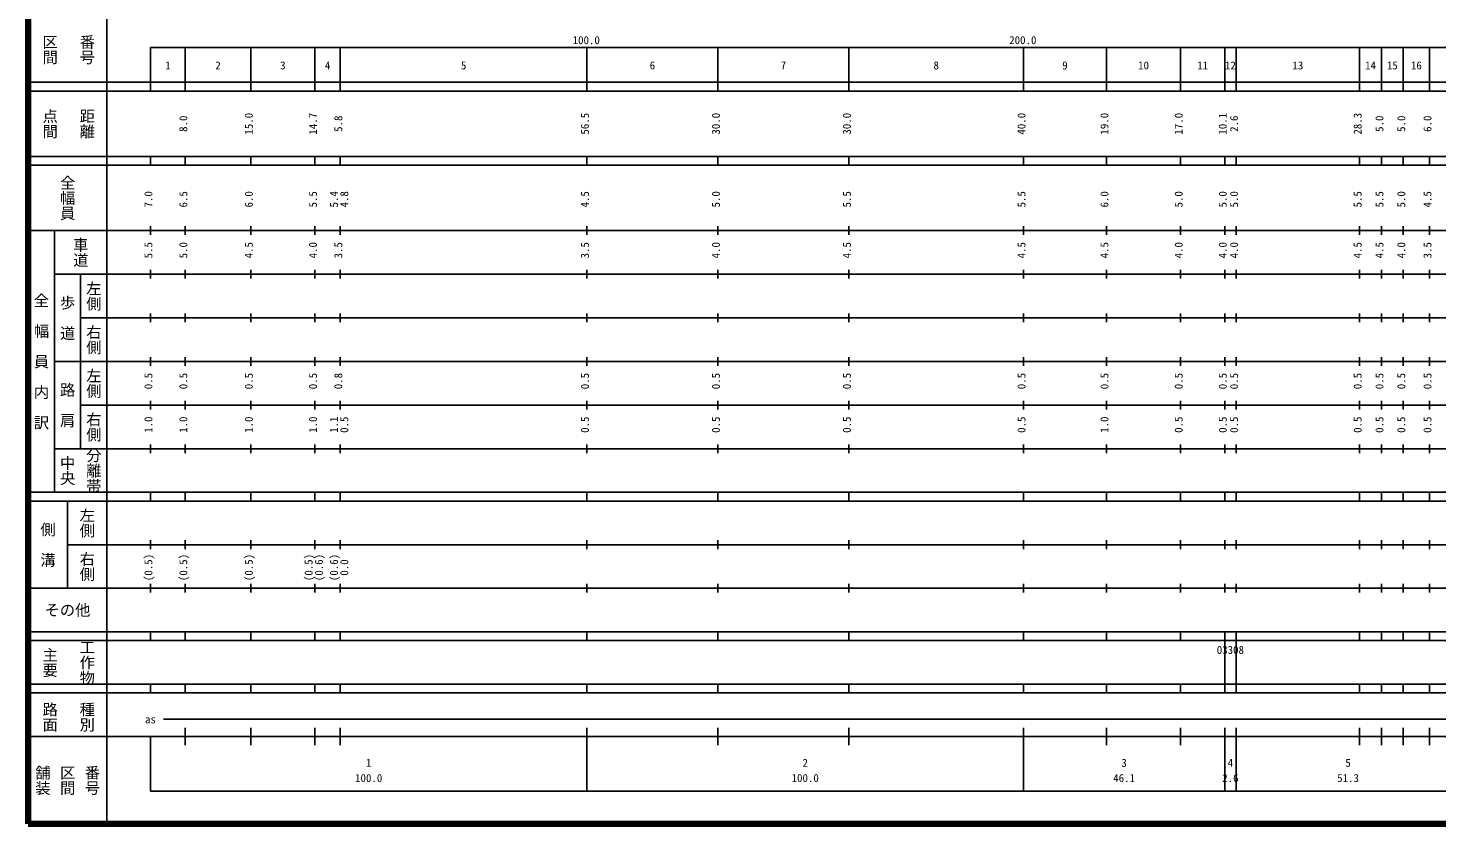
# Model space of a CAD drawing. Units: millimetres on the paper, enlarged 1000 times. Extents: x 40000 to 680000, y 20000 to 380000.
# Drawn here: x 40000 to 362682, y 20000 to 202409 of the extents above; entities that cross this region are included whole.
import ezdxf
from ezdxf.enums import TextEntityAlignment as Align

# ---------------------------------------------------------------- set-up
doc = ezdxf.new("R2010")
doc.units = ezdxf.units.MM
doc.header["$LTSCALE"] = 1000
doc.layers.add('M-TTL', color=2, linetype='Continuous', lineweight=140)
doc.layers.add('M-TTL-BAND', color=7, linetype='Continuous', lineweight=25)
doc.styles.add('@ＭＳ ゴシック', font='')
doc.styles.add('ＭＳ ゴシック', font='')
doc.styles.get('@ＭＳ ゴシック').set_extended_font_data('@MS Gothic')
doc.styles.get('ＭＳ ゴシック').set_extended_font_data('MS Gothic')

msp = doc.modelspace()

# ---------------------------------------------------------------- linework, layer by layer
at = {"layer": 'M-TTL'}
for p, q in [((40000, 380000), (40000, 20000)), ((40000, 20000), (680000, 20000))]:
    msp.add_line(p, q, dxfattribs=at)
at = {"layer": 'M-TTL-BAND'}
for p, q in [((58000, 370000), (58000, 20000)), ((68000, 198000), (579000, 198000)), ((68000, 198000), (68000, 188000)), ((76000, 188000), (76000, 198000)), ((91000, 188000), (91000, 198000)), ((105700, 188000), (105700, 198000)), ((111500, 188000), (111500, 198000)), ((168000, 188000), (168000, 198000)), ((198000, 188000), (198000, 198000)), ((228000, 188000), (228000, 198000)), ((268000, 188000), (268000, 198000)), ((287000, 188000), (287000, 198000)), ((304000, 188000), (304000, 198000)), ((314100, 188000), (314100, 198000)), ((316700, 188000), (316700, 198000)), ((345000, 188000), (345000, 198000)), ((350000, 188000), (350000, 198000)), ((355000, 188000), (355000, 198000)), ((361000, 188000), (361000, 198000)), ((40000, 190000), (579000, 190000)), ((40000, 188000), (579000, 188000)), ((40000, 173000), (579000, 173000)), ((68000, 171000), (68000, 173000)), ((76000, 171000), (76000, 173000)), ((91000, 171000), (91000, 173000)), ((105700, 171000), (105700, 173000)), ((111500, 171000), (111500, 173000)), ((168000, 171000), (168000, 173000)), ((198000, 171000), (198000, 173000)), ((228000, 171000), (228000, 173000)), ((268000, 171000), (268000, 173000)), ((287000, 171000), (287000, 173000)), ((304000, 171000), (304000, 173000)), ((314100, 171000), (314100, 173000)), ((316700, 171000), (316700, 173000)), ((345000, 171000), (345000, 173000)), ((350000, 171000), (350000, 173000)), ((355000, 171000), (355000, 173000)), ((361000, 171000), (361000, 173000)), ((40000, 171000), (579000, 171000)), ((40000, 156000), (579000, 156000)), ((46000, 96000), (46000, 156000)), ((68000, 155000), (68000, 157000)), ((76000, 155000), (76000, 157000)), ((91000, 155000), (91000, 157000)), ((105700, 155000), (105700, 157000)), ((111500, 155000), (111500, 157000)), ((168000, 155000), (168000, 157000)), ((198000, 155000), (198000, 157000)), ((228000, 155000), (228000, 157000)), ((268000, 155000), (268000, 157000)), ((287000, 155000), (287000, 157000)), ((304000, 155000), (304000, 157000)), ((314100, 155000), (314100, 157000)), ((316700, 155000), (316700, 157000)), ((345000, 155000), (345000, 157000)), ((350000, 155000), (350000, 157000)), ((355000, 155000), (355000, 157000)), ((361000, 155000), (361000, 157000)), ((46000, 146000), (579000, 146000)), ((52000, 146000), (52000, 106000)), ((68000, 145000), (68000, 147000)), ((76000, 145000), (76000, 147000)), ((91000, 145000), (91000, 147000)), ((105700, 145000), (105700, 147000)), ((111500, 145000), (111500, 147000)), ((168000, 145000), (168000, 147000)), ((198000, 145000), (198000, 147000)), ((228000, 145000), (228000, 147000)), ((268000, 145000), (268000, 147000)), ((287000, 145000), (287000, 147000)), ((304000, 145000), (304000, 147000)), ((314100, 145000), (314100, 147000)), ((316700, 145000), (316700, 147000)), ((345000, 145000), (345000, 147000)), ((350000, 145000), (350000, 147000)), ((355000, 145000), (355000, 147000)), ((361000, 145000), (361000, 147000)), ((52000, 136000), (579000, 136000)), ((68000, 135000), (68000, 137000)), ((76000, 135000), (76000, 137000)), ((91000, 135000), (91000, 137000)), ((105700, 135000), (105700, 137000)), ((111500, 135000), (111500, 137000)), ((168000, 135000), (168000, 137000)), ((198000, 135000), (198000, 137000)), ((228000, 135000), (228000, 137000)), ((268000, 135000), (268000, 137000)), ((287000, 135000), (287000, 137000)), ((304000, 135000), (304000, 137000)), ((314100, 135000), (314100, 137000)), ((316700, 135000), (316700, 137000)), ((345000, 135000), (345000, 137000)), ((350000, 135000), (350000, 137000)), ((355000, 135000), (355000, 137000)), ((361000, 135000), (361000, 137000)), ((46000, 126000), (579000, 126000)), ((68000, 125000), (68000, 127000)), ((76000, 125000), (76000, 127000)), ((91000, 125000), (91000, 127000)), ((105700, 125000), (105700, 127000)), ((111500, 125000), (111500, 127000)), ((168000, 125000), (168000, 127000)), ((198000, 125000), (198000, 127000)), ((228000, 125000), (228000, 127000)), ((268000, 125000), (268000, 127000)), ((287000, 125000), (287000, 127000)), ((304000, 125000), (304000, 127000)), ((314100, 125000), (314100, 127000)), ((316700, 125000), (316700, 127000)), ((345000, 125000), (345000, 127000)), ((350000, 125000), (350000, 127000)), ((355000, 125000), (355000, 127000)), ((361000, 125000), (361000, 127000)), ((68000, 115000), (68000, 117000)), ((76000, 115000), (76000, 117000)), ((91000, 115000), (91000, 117000)), ((105700, 115000), (105700, 117000)), ((111500, 115000), (111500, 117000)), ((168000, 115000), (168000, 117000)), ((198000, 115000), (198000, 117000)), ((228000, 115000), (228000, 117000)), ((268000, 115000), (268000, 117000)), ((287000, 115000), (287000, 117000)), ((304000, 115000), (304000, 117000)), ((314100, 115000), (314100, 117000)), ((316700, 115000), (316700, 117000)), ((345000, 115000), (345000, 117000)), ((350000, 115000), (350000, 117000)), ((355000, 115000), (355000, 117000)), ((361000, 115000), (361000, 117000)), ((52000, 116000), (579000, 116000)), ((68000, 105000), (68000, 107000)), ((76000, 105000), (76000, 107000)), ((91000, 105000), (91000, 107000)), ((105700, 105000), (105700, 107000)), ((111500, 105000), (111500, 107000)), ((168000, 105000), (168000, 107000)), ((198000, 105000), (198000, 107000)), ((228000, 105000), (228000, 107000)), ((268000, 105000), (268000, 107000)), ((287000, 105000), (287000, 107000)), ((304000, 105000), (304000, 107000)), ((314100, 105000), (314100, 107000)), ((316700, 105000), (316700, 107000)), ((345000, 105000), (345000, 107000)), ((350000, 105000), (350000, 107000)), ((355000, 105000), (355000, 107000)), ((361000, 105000), (361000, 107000)), ((46000, 106000), (579000, 106000)), ((40000, 96000), (579000, 96000)), ((40000, 94000), (579000, 94000)), ((49000, 94000), (49000, 74000)), ((68000, 94000), (68000, 96000)), ((76000, 94000), (76000, 96000)), ((91000, 94000), (91000, 96000)), ((105700, 94000), (105700, 96000)), ((111500, 94000), (111500, 96000)), ((168000, 94000), (168000, 96000)), ((198000, 94000), (198000, 96000)), ((228000, 94000), (228000, 96000)), ((268000, 94000), (268000, 96000)), ((287000, 94000), (287000, 96000)), ((304000, 94000), (304000, 96000)), ((314100, 94000), (314100, 96000)), ((316700, 94000), (316700, 96000)), ((345000, 94000), (345000, 96000)), ((350000, 94000), (350000, 96000)), ((355000, 94000), (355000, 96000)), ((361000, 94000), (361000, 96000)), ((49000, 84000), (579000, 84000)), ((68000, 83000), (68000, 85000)), ((76000, 83000), (76000, 85000)), ((91000, 83000), (91000, 85000)), ((105700, 83000), (105700, 85000)), ((111500, 83000), (111500, 85000)), ((168000, 83000), (168000, 85000)), ((198000, 83000), (198000, 85000)), ((228000, 83000), (228000, 85000)), ((268000, 83000), (268000, 85000)), ((287000, 83000), (287000, 85000)), ((304000, 83000), (304000, 85000)), ((314100, 83000), (314100, 85000)), ((316700, 83000), (316700, 85000)), ((345000, 83000), (345000, 85000)), ((350000, 83000), (350000, 85000)), ((355000, 83000), (355000, 85000)), ((361000, 83000), (361000, 85000)), ((68000, 73000), (68000, 75000)), ((76000, 73000), (76000, 75000)), ((91000, 73000), (91000, 75000)), ((105700, 73000), (105700, 75000)), ((111500, 73000), (111500, 75000)), ((168000, 73000), (168000, 75000)), ((198000, 73000), (198000, 75000)), ((228000, 73000), (228000, 75000)), ((268000, 73000), (268000, 75000)), ((287000, 73000), (287000, 75000)), ((304000, 73000), (304000, 75000)), ((314100, 73000), (314100, 75000)), ((316700, 73000), (316700, 75000)), ((345000, 73000), (345000, 75000)), ((350000, 73000), (350000, 75000)), ((355000, 73000), (355000, 75000)), ((361000, 73000), (361000, 75000)), ((40000, 74000), (579000, 74000)), ((40000, 64000), (579000, 64000)), ((40000, 62000), (579000, 62000)), ((68000, 62000), (68000, 64000)), ((76000, 62000), (76000, 64000)), ((91000, 62000), (91000, 64000)), ((105700, 62000), (105700, 64000)), ((111500, 62000), (111500, 64000)), ((168000, 62000), (168000, 64000)), ((198000, 62000), (198000, 64000)), ((228000, 62000), (228000, 64000)), ((268000, 62000), (268000, 64000)), ((287000, 62000), (287000, 64000)), ((304000, 62000), (304000, 64000)), ((314100, 62000), (314100, 64000)), ((314100, 52000), (314100, 62000)), ((316700, 62000), (316700, 64000)), ((316700, 52000), (316700, 62000)), ((345000, 62000), (345000, 64000)), ((350000, 62000), (350000, 64000)), ((355000, 62000), (355000, 64000)), ((361000, 62000), (361000, 64000)), ((40000, 52000), (579000, 52000)), ((68000, 50000), (68000, 52000)), ((76000, 50000), (76000, 52000)), ((91000, 50000), (91000, 52000)), ((105700, 50000), (105700, 52000)), ((111500, 50000), (111500, 52000)), ((168000, 50000), (168000, 52000)), ((198000, 50000), (198000, 52000)), ((228000, 50000), (228000, 52000)), ((268000, 50000), (268000, 52000)), ((287000, 50000), (287000, 52000)), ((304000, 50000), (304000, 52000)), ((314100, 50000), (314100, 52000)), ((316700, 50000), (316700, 52000)), ((345000, 50000), (345000, 52000)), ((350000, 50000), (350000, 52000)), ((355000, 50000), (355000, 52000)), ((361000, 50000), (361000, 52000)), ((40000, 50000), (579000, 50000)), ((71000, 44000), (565000, 44000)), ((76000, 38000), (76000, 42000)), ((91000, 38000), (91000, 42000)), ((105700, 38000), (105700, 42000)), ((111500, 38000), (111500, 42000)), ((168000, 27500), (168000, 42000)), ((198000, 38000), (198000, 42000)), ((228000, 38000), (228000, 42000)), ((268000, 27500), (268000, 42000)), ((287000, 38000), (287000, 42000)), ((304000, 38000), (304000, 42000)), ((314100, 27500), (314100, 42000)), ((316700, 27500), (316700, 42000)), ((345000, 38000), (345000, 42000)), ((350000, 38000), (350000, 42000)), ((355000, 38000), (355000, 42000)), ((361000, 38000), (361000, 42000)), ((40000, 40000), (579000, 40000)), ((68000, 40000), (68000, 27500)), ((68000, 27500), (579000, 27500))]:
    msp.add_line(p, q, dxfattribs=at)

# ---------------------------------------------------------------- texts
at = {"layer": 'M-TTL-BAND', "style": '@ＭＳ ゴシック'}
for s, p in [('区間', (45000, 197500)), ('番号', (53500, 197500)), ('点間', (45000, 180500)), ('距離', (53500, 180500)), ('全幅員', (49000, 163500)), ('車道', (52000, 151000)), ('左側', (55000, 141000)), ('全\u3000幅\u3000員\u3000内\u3000訳', (43000, 126000)), ('歩\u3000道', (49000, 136000)), ('右側', (55000, 131000)), ('左側', (55000, 121000)), ('路\u3000肩', (49000, 116000)), ('右側', (55000, 111000)), ('中央', (49000, 101000)), ('分離帯', (55000, 101000)), ('左側', (53500, 89000)), ('側\u3000溝', (44500, 84000)), ('右側', (53500, 79000)), ('工作物', (53500, 57000)), ('主要', (45000, 57000)), ('路面', (45000, 44500)), ('種別', (53500, 44500)), ('舗装', (43333, 30000)), ('区間', (49000, 30000)), ('番号', (54667, 30000))]:
    msp.add_text(s, height=2566, rotation=270, dxfattribs=at).set_placement(p, align=Align.MIDDLE_CENTER)
at = {"layer": 'M-TTL-BAND', "style": 'ＭＳ ゴシック'}
for s, p in [('100.0', (167844, 198195)), ('200.0', (267844, 198195)), ('1', (72000, 192405)), ('2', (83500, 192405)), ('3', (98350, 192405)), ('4', (108600, 192405)), ('5', (139750, 192405)), ('6', (183000, 192405)), ('7', (213000, 192405)), ('8', (248000, 192405)), ('9', (277500, 192405)), ('10', (295500, 192405)), ('11', (309050, 192405)), ('12', (315400, 192405)), ('13', (330850, 192405)), ('14', (347500, 192405)), ('15', (352500, 192405)), ('16', (358000, 192405)), ('as', (68000, 42500)), ('1', (118000, 32523)), ('2', (218000, 32523)), ('3', (291050, 32523)), ('4', (315400, 32523)), ('5', (342350, 32523)), ('100.0', (118000, 29033)), ('100.0', (218000, 29033)), ('46.1', (291050, 29033)), ('2.6', (315400, 29033)), ('51.3', (342350, 29033))]:
    msp.add_text(s, height=1833, dxfattribs=at).set_placement(p, align=Align.BOTTOM_CENTER)
for s, p in [('8.0', (77000, 180500)), ('15.0', (92000, 180500)), ('14.7', (106700, 180500)), ('5.8', (112500, 180500)), ('56.5', (169000, 180500)), ('30.0', (199000, 180500)), ('30.0', (229000, 180500)), ('40.0', (269000, 180500)), ('19.0', (288000, 180500)), ('17.0', (305000, 180500)), ('10.1', (315100, 180500)), ('2.6', (317700, 180500)), ('28.3', (346000, 180500)), ('5.0', (351000, 180500)), ('5.0', (356000, 180500)), ('6.0', (362000, 180500)), ('7.0', (69000, 163174)), ('6.5', (77000, 163174)), ('6.0', (92000, 163174)), ('5.5', (106700, 163174)), ('5.4', (111500, 163174)), ('4.8', (113870, 163174)), ('4.5', (169000, 163174)), ('5.0', (199000, 163174)), ('5.5', (229000, 163174)), ('5.5', (269000, 163174)), ('6.0', (288000, 163174)), ('5.0', (305000, 163174)), ('5.0', (315100, 163174)), ('5.0', (317700, 163174)), ('5.5', (346000, 163174)), ('5.5', (351000, 163174)), ('5.0', (356000, 163174)), ('4.5', (362000, 163174)), ('5.5', (69000, 151500)), ('5.0', (77000, 151500)), ('4.5', (92000, 151500)), ('4.0', (106700, 151500)), ('3.5', (112500, 151500)), ('3.5', (169000, 151500)), ('4.0', (199000, 151500)), ('4.5', (229000, 151500)), ('4.5', (269000, 151500)), ('4.5', (288000, 151500)), ('4.0', (305000, 151500)), ('4.0', (315100, 151500)), ('4.0', (317700, 151500)), ('4.5', (346000, 151500)), ('4.5', (351000, 151500)), ('4.0', (356000, 151500)), ('3.5', (362000, 151500)), ('0.5', (69000, 121500)), ('0.5', (77000, 121500)), ('0.5', (92000, 121500)), ('0.5', (106700, 121500)), ('0.8', (112500, 121500)), ('0.5', (169000, 121500)), ('0.5', (199000, 121500)), ('0.5', (229000, 121500)), ('0.5', (269000, 121500)), ('0.5', (288000, 121500)), ('0.5', (305000, 121500)), ('0.5', (315100, 121500)), ('0.5', (317700, 121500)), ('0.5', (346000, 121500)), ('0.5', (351000, 121500)), ('0.5', (356000, 121500)), ('0.5', (362000, 121500)), ('1.0', (69000, 111500)), ('1.0', (77000, 111500)), ('1.0', (92000, 111500)), ('1.0', (106700, 111500)), ('1.1', (111500, 111500)), ('0.5', (113870, 111500)), ('0.5', (169000, 111500)), ('0.5', (199000, 111500)), ('0.5', (229000, 111500)), ('0.5', (269000, 111500)), ('1.0', (288000, 111500)), ('0.5', (305000, 111500)), ('0.5', (315100, 111500)), ('0.5', (317700, 111500)), ('0.5', (346000, 111500)), ('0.5', (351000, 111500)), ('0.5', (356000, 111500)), ('0.5', (362000, 111500)), ('(0.5)', (69000, 78764)), ('(0.5)', (77000, 78764)), ('(0.5)', (92000, 78764)), ('(0.5)', (105700, 78764)), ('(0.6)', (108070, 78764)), ('(0.6)', (111500, 78764)), ('0.0', (113870, 78764))]:
    msp.add_text(s, height=1833, rotation=90, dxfattribs=at).set_placement(p, align=Align.BOTTOM_CENTER)
msp.add_text('その他', height=2566, dxfattribs=at).set_placement((49000, 69000), align=Align.MIDDLE_CENTER)
msp.add_text('03308', height=1833, dxfattribs=at).set_placement((312275, 58405), align=Align.BOTTOM_LEFT)

doc.saveas('drawing.dxf')
